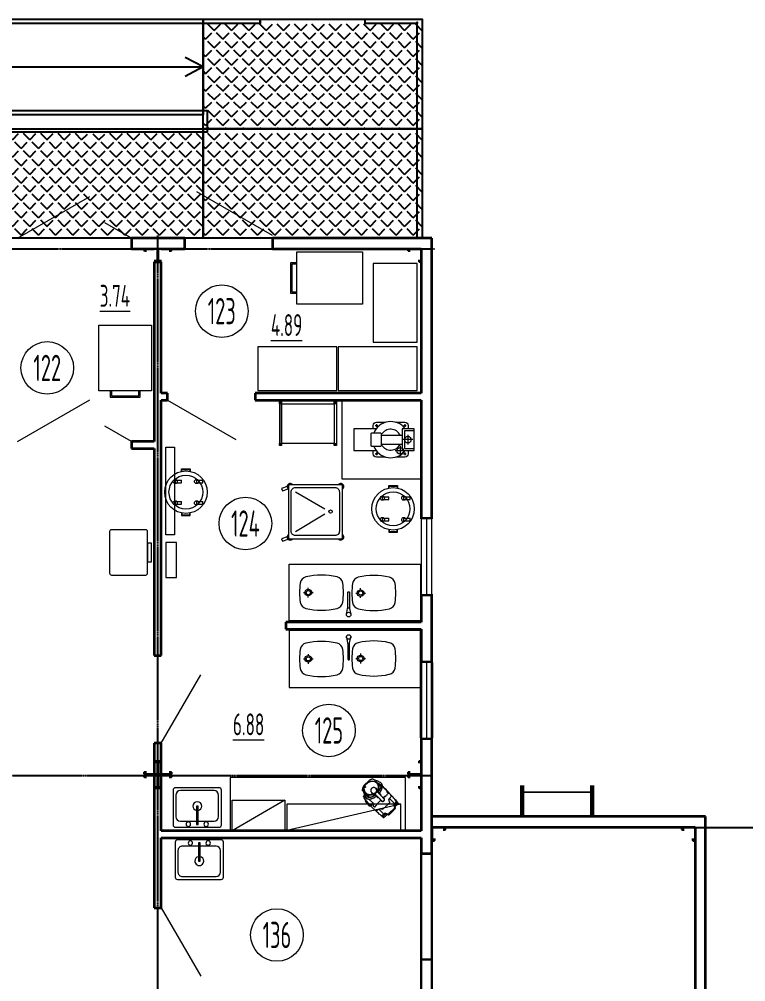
# Model space of a CAD drawing. Header units: millimetres. Extents: x 2162 to 93478, y -2737 to 52379.
# Drawn here: x 52631 to 60920, y 12516 to 23505 of the extents above; entities that cross this region are included whole.
import ezdxf
from ezdxf.enums import TextEntityAlignment as Align

# ---------------------------------------------------------------- set-up
doc = ezdxf.new("R2010")
doc.units = ezdxf.units.MM
doc.linetypes.add('Штрихпунктир 15 х 2 х 2 мм', pattern=[19, 15, -2, 0, -2])
doc.linetypes.add('Штрихпунктирная', pattern=[30, 25, -2.25, 0.5, -2.25])
doc.layers.add('Axes', color=40, linetype='Штрихпунктирная')
for name, color, linetype, lineweight in [('Columns', 5, 'Continuous', 30), ('door', 7, 'Continuous', 18), ('equipment 1', 4, 'Continuous', 9), ('txt', 219, 'Continuous', 20), ('Wall', 5, 'Continuous', 9), ('windows', 4, 'Continuous', 30)]:
    doc.layers.add(name, color=color, linetype=linetype, lineweight=lineweight)
doc.styles.get("Standard").update_dxf_attribs({"font": 'arial.ttf'})
doc.styles.add('стиль1', font='cs_gost2304.shx', dxfattribs={"width": 0.8})

# ---------------------------------------------------------------- blocks, each defined once
blk = doc.blocks.new('d13')
at = {"layer": 'door'}
blk.add_line((500, 75), (-366, 575), dxfattribs=at)
blk = doc.blocks.new('560 x 460mm')
at = {"color": 0}
for p, q in [((57, 505), (57, 105)), ((57, 505), (57, 105)), ((581, 530), (82, 530)), ((581, 530), (82, 530)), ((88, 447), (88, 201)), ((524, 498), (139, 498)), ((575, 201), (575, 447)), ((607, 105), (607, 505)), ((607, 105), (607, 505)), ((341, 321), (322, 321)), ((322, 321), (322, 112)), ((341, 112), (341, 321)), ((139, 150), (322, 150)), ((322, 112), (341, 112)), ((341, 150), (524, 150)), ((82, 80), (581, 80)), ((82, 80), (581, 80))]:
    blk.add_line(p, q, dxfattribs=at)
for centre, radius, start, end in [((82, 505), 25.4, 90, 180), ((82, 505), 25.4, 90, 180), ((139, 447), 50.8, 90, 180), ((524, 447), 50.8, 360, 90), ((581, 505), 25.4, 0, 90), ((581, 505), 25.4, 360, 90), ((332, 321), 50.8, 360, 180), ((332, 321), 50.8, 180, 259.1931), ((332, 321), 50.8, 280.8069, 0), ((139, 201), 50.8, 180, 270), ((230, 115), 25.4, 360, 180), ((230, 115), 25.4, 180, 360), ((433, 115), 25.4, 360, 180), ((433, 115), 25.4, 180, 360), ((524, 201), 50.8, 270, 0), ((82, 105), 25.4, 180, 270), ((82, 105), 25.4, 180, 270), ((581, 105), 25.4, 270, 360), ((581, 105), 25.4, 270, 0)]:
    blk.add_arc(centre, radius, start, end, dxfattribs=at)
blk = doc.blocks.new('d9')
at = {"layer": 'door'}
blk.add_line((-450, 40), (329, 490), dxfattribs=at)
blk = doc.blocks.new('d10')
at = {"layer": 'door'}
blk.add_line((450, 40), (-329, 490), dxfattribs=at)
blk = doc.blocks.new('d3')
at = {"layer": 'door'}
for p, q in [((-650, 75), (173, 550)), ((650, 75), (347, 250))]:
    blk.add_line(p, q, dxfattribs=at)
blk = doc.blocks.new('d2')
at = {"layer": 'door'}
for p, q in [((-650, 40), (173, 515)), ((650, 40), (347, 215))]:
    blk.add_line(p, q, dxfattribs=at)
blk = doc.blocks.new('A$C1AE96526')
h = blk.add_hatch()
h.set_pattern_fill('ANGLE', color=0, scale=20, angle=45)
h.set_pattern_definition([(45, (2500, 1250), (-98.783, 98.783), [101.6, -38.1]), (135, (2500, 1250), (-98.783, -98.783), [101.6, -38.1])])
h.paths.add_polyline_path([(783, 2392), (-1717, 2392), (-1717, 1183), (783, 1183)])
h.paths.add_polyline_path([(-634, 2371), (-312, 2371)], flags=16)
h = blk.add_hatch()
h.set_pattern_fill('ANGLE', color=0, scale=20, angle=45)
h.set_pattern_definition([(45, (-2500, 0), (-98.783, 98.783), [101.6, -38.1]), (135, (-2500, 0), (-98.783, -98.783), [101.6, -38.1])])
h.paths.add_polyline_path([(-4217, 1142), (-6717, 1142), (-6717, -67), (-4217, -67)])
h.paths.add_polyline_path([(-5634, 1142), (-5312, 1142), (-5312, 1121), (-5634, 1121)], flags=16)
h = blk.add_hatch()
h.set_pattern_fill('ANGLE', color=0, scale=20, angle=45)
h.set_pattern_definition([(45, (0, 0), (-98.783, 98.783), [101.6, -38.1]), (135, (0, 0), (-98.783, -98.783), [101.6, -38.1])])
h.paths.add_polyline_path([(-1717, 1142), (-4217, 1142), (-4217, -67), (-1717, -67)])
h.paths.add_polyline_path([(-3134, 1142), (-2812, 1142), (-2812, 1121), (-3134, 1121)], flags=16)
h = blk.add_hatch()
h.set_pattern_fill('ANGLE', color=0, scale=20, angle=45)
h.set_pattern_definition([(45, (2500, 0), (-98.783, 98.783), [101.6, -38.1]), (135, (2500, 0), (-98.783, -98.783), [101.6, -38.1])])
h.paths.add_polyline_path([(783, 1142), (-1717, 1142), (-1717, -67), (783, -67)])
h.paths.add_polyline_path([(-634, 1121), (-312, 1121)], flags=16)
at = {"color": 0}
for points in [[(-9717, 2433), (-1717, 2433), (-1717, 1343), (-9717, 1343)], [(-1717, 2433), (783, 2433), (783, 1183), (-1717, 1183)], [(-6717, 1183), (-7717, 1183), (-7717, 1142), (-6717, 1142)], [(-6717, 1183), (-4217, 1183), (-4217, -67), (-6717, -67)], [(-4217, 1183), (-1717, 1183), (-1717, -67), (-4217, -67)], [(-1717, 1183), (783, 1183), (783, -67), (-1717, -67)]]:
    blk.add_lwpolyline(points, close=True, dxfattribs=at)
for points in [[(-1067, 2433), (-1067, 2384), (-9717, 2384)], [(-9717, 2423), (-9717, 2384), (-9620, 2384)], [(-1067, 2384), (-1067, 2433)], [(783, -67), (725, -67), (725, 2398), (725, 2384), (133, 2384), (133, 2433)], [(-9717, 1888), (-1717, 1888), (-1923, 1997)], [(-9717, 1888), (-1717, 1888), (-1923, 1779)], [(-9717, 1353), (-9717, 1391), (-1673, 1391), (-1673, 1142), (-6665, 1142), (-6665, 1142), (-6717, 1142)], [(-7467, 1183), (-7717, 1183), (-7717, 93), (-7467, 93), (-7467, 1183)], [(-7217, 1183), (-7467, 1183), (-7467, 93), (-7217, 93), (-7217, 1183)], [(-6967, 1183), (-7217, 1183), (-7217, 93), (-6967, 93), (-6967, 1183)], [(-6717, 1183), (-6967, 1183), (-6967, 93), (-6717, 93), (-6717, 1183)], [(-7717, 638), (-6717, 638), (-6923, 747)], [(-7717, 638), (-6717, 638), (-6923, 529)], [(-6681, -67), (-6681, 136), (-7717, 136), (-7717, 93), (-7717, 93)]]:
    blk.add_lwpolyline(points, dxfattribs=at)
for centre in [(-9717, 1888), (-7717, 638)]:
    blk.add_circle(centre, 54.7, dxfattribs=at)
blk.add_text('10%%%', height=175.4, dxfattribs=at).set_placement((-6199, 1947))
blk = doc.blocks.new('kolumn')
at = {"color": 0, "ltscale": 100}
for p, q in [((4, 0), (146, 0)), ((0, -4), (0, -146)), ((146, -25), (125, -25)), ((150, -4), (150, -21)), ((4, -150), (21, -150)), ((25, -146), (25, -125))]:
    blk.add_line(p, q, dxfattribs=at)
for centre, start, end in [((4, -4), 90, 180), ((146, -4), 0, 90), ((146, -21), 270, 0), ((4, -146), 180, 270), ((21, -146), 270, 0)]:
    blk.add_arc(centre, 4, start, end, dxfattribs=at)
blk = doc.blocks.new('*U21')
at = {"color": 0, "lineweight": 15}
for p, q in [((-1.2, 0), (-1.2, 8.8)), ((-0.6, 0), (-0.6, 8.8)), ((0, 8.8), (0, 0))]:
    blk.add_line(p, q, dxfattribs=at)
at = {"ltscale": 100}
for p, q in [((-1.2, 8.8), (0, 8.8)), ((0, 0), (-1.2, 0))]:
    blk.add_line(p, q, dxfattribs=at)
blk = doc.blocks.new('048c')
at = {"color": 0}
for points in [[(-630, 290), (-694, 266), (-683, 238), (-619, 262)], [(-202, 31), (-535, 222)], [(-202, -26), (-535, -228)], [(-630, -285), (-694, -309), (-683, -337), (-619, -313)]]:
    blk.add_lwpolyline(points, dxfattribs=at)
for points in [[(-10, 308), (-605, 308, 0.414214), (-615, 298), (-615, -298, 0.414214), (-605, -308), (-10, -308, 0.414214), (0, -298), (0, 298, 0.414214)], [(-535, 277), (-85, 277, -0.414214), (-35, 227), (-35, 63), (-35, -223, -0.414214), (-85, -273), (-535, -273, -0.414214), (-585, -223), (-585, 227, -0.414214)]]:
    blk.add_lwpolyline(points, format="xyb", close=True, dxfattribs=at)
blk.add_circle((-135, 2), 20, dxfattribs=at)
for centre, start, end in [((-595, 288), 34.8499, 235.1501), ((-19, 288), 303.1557, 145.1501), ((-595, -288), 124.8499, 325.1501), ((-19, -288), 214.8499, 56.8443)]:
    blk.add_arc(centre, 35, start, end, dxfattribs=at)
blk = doc.blocks.new('equip076')
at = {"color": 0}
for points in [[(-436, 125), (-691, 125), (-691, -125), (-436, -125)], [(-447, 162), (-416, 162)], [(-432, 178), (-432, 146)], [(-123, 162), (-92, 162)], [(-108, 178), (-108, 146)], [(-373, 50), (-137, 50)], [(-17, 0), (-130, 0)], [(0, 100), (-112, 100), (-112, -100), (0, -100)], [(-73, 56), (-73, -56)], [(-373, -50), (-137, -50)], [(-162, -70), (-162, -183)], [(-447, -162), (-416, -162)], [(-432, -146), (-432, -178)], [(-105, -127), (-218, -127)], [(-123, -162), (-92, -162)], [(-108, -146), (-108, -178)]]:
    blk.add_lwpolyline(points, dxfattribs=at)
for points in [[(-469, 125), (-469, 162, -0.414214), (-432, 199), (-327, 199)], [(-212, 199), (-108, 199, -0.414214), (-70, 162), (-70, 125)], [(-327, -199), (-432, -199, -0.414214), (-469, -162), (-469, -125)], [(-70, -125), (-70, -162, -0.414214), (-108, -199), (-212, -199)]]:
    blk.add_lwpolyline(points, format="xyb", dxfattribs=at)
blk.add_lwpolyline([(-137, -125), (0, -125), (0, 125), (-137, 125)], close=True, dxfattribs=at)
blk.add_lwpolyline([(-497, 62), (-497, -62, 0.414214), (-485, -75), (-385, -75, 0.414214), (-373, -62), (-373, 62, 0.414214), (-385, 75), (-485, 75, 0.414214)], format="xyb", close=True, dxfattribs=at)
for centre, radius in [((-432, 162), 6.23), ((-108, 162), 6.23), ((-73, 0), 37.5), ((-162, -127), 37.5), ((-432, -162), 6.23), ((-108, -162), 6.23)]:
    blk.add_circle(centre, radius, dxfattribs=at)
for radius, start, end in [(207, 36.9129, 158.8777), (120, 24.5718, 149.0342), (207, 201.1223, 323.0871), (120, 210.9658, 335.4282)]:
    blk.add_arc((-270, 0), radius, start, end, dxfattribs=at)
blk = doc.blocks.new('equip904')
at = {"color": 0}
for p, q in [((-334, 137), (-335, 89)), ((-334, 137), (-317, 137)), ((-333, 138), (-333, 137)), ((-332, 140), (-332, 140)), ((-326, 144), (-327, 144)), ((-317, 137), (-315, 137)), ((-304, 135), (-316, 136)), ((-315, 137), (-314, 137)), ((-315, 136), (-304, 135)), ((-315, 136), (-314, 136)), ((-315, 136), (-315, 136)), ((-314, 137), (-314, 137)), ((-314, 137), (-304, 136)), ((-314, 136), (-314, 136)), ((-313, 137), (-313, 136)), ((-305, 111), (-235, 110)), ((-231, 113), (-224, 116)), ((-197, 149), (-218, 149)), ((-172, 130), (-171, 130)), ((-151, 130), (-171, 130)), ((-171, 130), (-170, 130)), ((-147, 122), (-147, 120)), ((-147, 114), (-147, 120)), ((-147, 114), (-147, 114)), ((-147, 114), (-147, 114)), ((-127, 114), (-147, 114)), ((-144, 136), (-144, 136)), ((-135, 136), (-144, 136)), ((-130, 129), (-130, 129)), ((-126, 112), (-127, 114)), ((-127, 108), (-126, 111)), ((-62, 111), (-126, 111)), ((-122, 163), (-121, 163)), ((-56, 147), (-83, 149)), ((-40, 128), (-40, 123)), ((-20, 128), (-39, 128)), ((20, 104), (-17, 119)), ((-15, 120), (-15, 118)), ((-15, 118), (-15, 118)), ((-3, 134), (-12, 135)), ((-4, 134), (-3, 134)), ((5, 112), (-1, 112)), ((-349, 82), (-350, 81)), ((-349, 82), (-349, 82)), ((-324, 93), (-348, 83)), ((-337, 83), (-311, 93)), ((-240, 90), (-252, 85)), ((-237, 94), (-237, 105)), ((-181, 21), (-189, 21)), ((-185, 25), (-187, 25)), ((-182, 24), (-186, 24)), ((-186, 24), (-186, 21)), ((-182, 21), (-186, 21)), ((-181, 26), (-182, 25)), ((-181, 26), (-182, 25)), ((-182, 24), (-182, 25)), ((-182, 25), (-182, 25)), ((-182, 25), (-182, 24)), ((-176, 24), (-182, 24)), ((-182, 21), (-181, 21)), ((-176, 21), (-182, 21)), ((-182, 21), (-182, 21)), ((-182, 21), (-182, 21)), ((-181, 26), (-181, 26)), ((-181, 26), (-180, 26)), ((-181, 25), (-180, 26)), ((-172, 25), (-181, 25)), ((-181, 25), (-181, 24)), ((-174, 21), (-181, 21)), ((-180, 26), (-173, 26)), ((-175, 24), (-176, 24)), ((-175, 21), (-176, 21)), ((-175, 24), (-175, 24)), ((-158, 24), (-175, 24)), ((-175, 21), (-175, 21)), ((-173, 93), (-169, 91)), ((-172, 25), (-173, 26)), ((-173, 22), (-173, 22)), ((-172, 24), (-172, 25)), ((-171, 21), (-172, 21)), ((-171, 21), (-171, 21)), ((-163, 21), (-171, 21)), ((-169, 24), (-168, 88)), ((-163, 21), (-162, 21)), ((-162, 21), (-151, 21)), ((-156, 22), (-156, 22)), ((-151, 21), (-151, 21)), ((-127, 20), (-151, 21)), ((-127, 107), (-127, 108)), ((-127, 25), (-111, 25)), ((-127, 25), (-127, 22)), ((-111, 22), (-127, 22)), ((-109, 20), (-127, 20)), ((-126, 22), (-108, 22)), ((-126, 22), (-126, 20)), ((-124, 27), (-124, 26)), ((-124, 26), (-118, 26)), ((-124, 26), (-123, 26)), ((-118, 26), (-123, 26)), ((-121, 26), (-122, 25)), ((-122, 22), (-122, 22)), ((-119, 27), (-117, 27)), ((-118, 26), (-110, 26)), ((-110, 26), (-118, 26)), ((-112, 25), (-112, 26)), ((-112, 22), (-112, 22)), ((-111, 25), (-100, 25)), ((-100, 22), (-111, 22)), ((-110, 26), (-110, 27)), ((-110, 26), (-110, 26)), ((-99, 20), (-109, 20)), ((-99, 30), (-108, 26)), ((-108, 20), (-108, 22)), ((-100, 28), (-100, 28)), ((-91, 25), (-100, 25)), ((-91, 22), (-100, 22)), ((-95, 20), (-99, 20)), ((-87, 26), (-57, 40)), ((-86, 23), (-57, 38)), ((-78, 44), (-75, 44)), ((-76, 41), (-76, 43)), ((-75, 44), (-57, 45)), ((-74, 42), (-52, 41)), ((-70, 29), (-73, 29)), ((-47, 34), (-63, 35)), ((10, 89), (-56, 92)), ((-53, 34), (-54, 36)), ((-40, 38), (-53, 38)), ((-40, 41), (-52, 41)), ((-37, 36), (-38, 36)), ((-28, 35), (-36, 36)), ((-29, 35), (-33, 38)), ((-33, 35), (-33, 35)), ((-24, 102), (7, 89)), ((6, 110), (8, 109)), ((6, 109), (6, 110)), ((8, 109), (10, 109)), ((10, 108), (10, 109)), ((59, 89), (20, 105)), ((46, 94), (59, 94)), ((57, 45), (60, 40)), ((61, 94), (59, 94)), ((65, 54), (59, 53)), ((65, 54), (59, 53)), ((59, 53), (59, 53)), ((59, 53), (60, 52)), ((61, 50), (60, 52)), ((60, 49), (61, 50)), ((75, 36), (65, 54)), ((65, 54), (65, 54)), ((66, 40), (65, 41)), ((66, 88), (66, 88)), ((66, 88), (66, 88)), ((66, 84), (66, 88)), ((67, 38), (66, 40)), ((67, 38), (67, 38)), ((67, 38), (74, 36)), ((74, 36), (75, 36)), ((79, 2), (79, 2)), ((85, -29), (86, 30)), ((-352, -29), (-351, -30)), ((-351, -30), (-351, -30)), ((-349, -31), (-326, -41)), ((-312, -42), (-339, -30)), ((-336, -36), (-337, -85)), ((-337, -85), (-320, -85)), ((-336, -85), (-336, -85)), ((-320, -85), (-318, -85)), ((-319, -84), (-307, -84)), ((-318, -85), (-318, -87)), ((-318, -85), (-317, -85)), ((-317, -85), (-307, -85)), ((-317, -85), (-317, -85)), ((-316, -84), (-316, -85)), ((-309, -93), (-314, -92)), ((-224, -61), (-308, -60)), ((-253, -35), (-228, -46)), ((-221, -100), (-200, -100)), ((-182, -12), (-190, -12)), ((-187, -13), (-183, -13)), ((-187, -13), (-187, -16)), ((-187, -16), (-183, -16)), ((-187, -16), (-185, -16)), ((-183, -12), (-183, -13)), ((-182, -13), (-183, -13)), ((-183, -13), (-177, -13)), ((-183, -13), (-183, -13)), ((-183, -16), (-183, -17)), ((-183, -17), (-183, -16)), ((-183, -16), (-177, -16)), ((-183, -17), (-182, -18)), ((-182, -18), (-183, -17)), ((-183, -17), (-173, -17)), ((-174, -12), (-182, -12)), ((-182, -18), (-182, -18)), ((-174, -18), (-182, -18)), ((-177, -13), (-176, -13)), ((-177, -16), (-176, -16)), ((-177, -45), (-177, -45)), ((-177, -45), (-176, -45)), ((-176, -13), (-175, -13)), ((-176, -16), (-175, -16)), ((-175, -16), (-158, -16)), ((-173, -44), (-175, -46)), ((-173, -17), (-174, -18)), ((-173, -14), (-173, -14)), ((-173, -17), (-173, -16)), ((-172, -13), (-172, -13)), ((-172, -13), (-172, -13)), ((-163, -13), (-172, -13)), ((-170, -40), (-169, -16)), ((-152, -13), (-163, -13)), ((-163, -13), (-163, -13)), ((-156, -14), (-156, -14)), ((-152, -13), (-152, -13)), ((-127, -14), (-152, -13)), ((-127, -14), (-109, -14)), ((-127, -16), (-127, -19)), ((-127, -16), (-112, -16)), ((-112, -19), (-127, -19)), ((-126, -14), (-126, -15)), ((-116, -15), (-126, -15)), ((-124, -19), (-111, -19)), ((-111, -20), (-124, -19)), ((-124, -19), (-124, -19)), ((-124, -19), (-124, -20)), ((-122, -15), (-122, -16)), ((-122, -19), (-122, -19)), ((-108, -15), (-116, -15)), ((-113, -19), (-112, -19)), ((-112, -16), (-112, -15)), ((-112, -16), (-100, -16)), ((-101, -19), (-112, -19)), ((-111, -19), (-111, -19)), ((-111, -20), (-111, -19)), ((-111, -20), (-111, -20)), ((-109, -14), (-99, -14)), ((-109, -20), (-100, -24)), ((-108, -15), (-108, -14)), ((-92, -19), (-101, -19)), ((-92, -16), (-100, -16)), ((-100, -22), (-100, -22)), ((-99, -14), (-96, -14)), ((-92, -104), (-68, -102)), ((-58, -32), (-87, -17)), ((-58, -35), (-87, -20)), ((-81, -87), (-80, -87)), ((-76, -38), (-79, -38)), ((-63, -39), (-76, -38)), ((-53, -37), (-75, -36)), ((-74, -24), (-71, -23)), ((-63, -29), (-47, -29)), ((-58, -87), (3, -86)), ((-54, -29), (-55, -31)), ((-53, -34), (-41, -34)), ((-41, -37), (-53, -37)), ((-39, -31), (-38, -31)), ((-37, -31), (-28, -31)), ((-34, -31), (-34, -31)), ((-30, -31), (-34, -34)), ((-29, -31), (-28, -31)), ((5, -86), (-26, -98)), ((-20, -115), (17, -101)), ((18, -101), (57, -87))]:
    blk.add_line(p, q, dxfattribs=at)
at = {"color": 0, "flags": 128}
for points in [[(-332, 141), (-332, 140), (-333, 139), (-333, 138), (-333, 138)], [(-327, 144), (-328, 144), (-330, 143), (-331, 142), (-332, 141)], [(-326, 144), (-284, 146), (-269, 148), (-255, 148), (-240, 149), (-225, 149), (-218, 149)], [(-317, 136), (-318, 126), (-319, 107), (-320, 100)], [(-315, 136), (-316, 136), (-317, 136), (-317, 136), (-317, 136), (-316, 136)], [(-314, 136), (-314, 136), (-315, 136), (-315, 136), (-315, 136), (-315, 136), (-315, 136), (-315, 136)], [(-307, 99), (-307, 101), (-306, 102), (-306, 104), (-306, 105), (-306, 107), (-306, 108), (-306, 109), (-306, 111)], [(-306, 112), (-306, 115), (-305, 119), (-305, 122), (-305, 126), (-304, 129), (-304, 132), (-304, 136), (-303, 139)], [(-305, 111), (-305, 111), (-306, 111), (-306, 111), (-306, 111), (-306, 111), (-306, 112), (-306, 112), (-306, 112)], [(-306, 111), (-306, 111), (-306, 111), (-306, 111), (-306, 111), (-306, 111), (-306, 111), (-306, 111), (-305, 111)], [(-304, 135), (-304, 135), (-304, 135), (-304, 135)], [(-303, 139), (-303, 140), (-303, 141), (-303, 142), (-302, 143), (-301, 144), (-301, 144), (-298, 145), (-294, 146)], [(-237, 105), (-237, 106), (-236, 108), (-235, 110), (-234, 111), (-233, 113), (-231, 113)], [(-224, 116), (-223, 117), (-222, 118), (-222, 120), (-221, 121)], [(-220, 139), (-220, 136), (-220, 134), (-220, 132), (-221, 130), (-221, 127), (-221, 125), (-221, 123), (-221, 121)], [(-220, 139), (-219, 142), (-217, 144), (-215, 146), (-212, 147)], [(-134, 152), (-144, 152), (-154, 151), (-163, 151), (-173, 151), (-183, 150), (-193, 149), (-203, 148), (-212, 147)], [(-172, 130), (-173, 129), (-174, 128), (-174, 127), (-175, 127), (-176, 124), (-176, 121), (-176, 120)], [(-176, 120), (-176, 119), (-176, 118), (-176, 117), (-176, 116), (-175, 114), (-174, 113), (-174, 112), (-173, 112)], [(-173, 117), (-173, 117), (-174, 118), (-174, 119), (-174, 120), (-174, 121), (-174, 122), (-174, 124), (-173, 125), (-172, 125), (-172, 125)], [(-173, 111), (-173, 109), (-173, 107), (-173, 105), (-174, 103), (-174, 101), (-174, 99), (-174, 97), (-174, 95)], [(-172, 125), (-171, 125), (-171, 124), (-170, 123), (-170, 122), (-170, 120), (-171, 119), (-171, 118), (-172, 117), (-173, 117)], [(-173, 111), (-173, 112), (-173, 113), (-173, 113), (-173, 114), (-173, 115), (-173, 116), (-173, 116), (-173, 117)], [(-173, 113), (-173, 113), (-173, 112), (-173, 112), (-173, 111)], [(-172, 125), (-172, 126), (-172, 126), (-172, 127), (-172, 127), (-172, 128), (-172, 128), (-172, 129), (-171, 129)], [(-171, 129), (-171, 130), (-171, 130), (-171, 130), (-171, 130)], [(-147, 122), (-147, 123), (-147, 124), (-148, 126), (-148, 127), (-149, 128), (-150, 129), (-150, 130), (-151, 130), (-151, 130)], [(-147, 120), (-147, 120), (-147, 120), (-147, 120)], [(-147, 120), (-147, 120), (-147, 120)], [(-147, 114), (-147, 114), (-147, 114)], [(-147, 114), (-147, 114), (-147, 114)], [(-135, 136), (-135, 135), (-134, 135), (-133, 135), (-132, 134), (-132, 133), (-131, 133), (-131, 132), (-130, 131)], [(-134, 152), (-133, 152), (-132, 152), (-131, 153), (-131, 155), (-131, 155)], [(-83, 149), (-86, 149), (-97, 150), (-108, 151), (-118, 151), (-134, 152)], [(-131, 155), (-130, 157), (-130, 158), (-129, 160), (-128, 161), (-126, 162), (-125, 163), (-123, 163), (-122, 163)], [(-130, 131), (-130, 131), (-130, 131), (-130, 131)], [(-130, 130), (-130, 130), (-130, 130), (-130, 131)], [(-130, 129), (-130, 129), (-130, 130), (-130, 130)], [(-126, 121), (-126, 121), (-126, 122), (-126, 124), (-127, 126), (-127, 127), (-128, 128), (-129, 129), (-130, 129), (-130, 129)], [(-128, 114), (-127, 115), (-127, 116), (-126, 118), (-126, 119), (-126, 121)], [(-127, 114), (-127, 114), (-127, 114), (-127, 114)], [(-126, 111), (-126, 111), (-126, 112), (-126, 112)], [(-121, 163), (-113, 163), (-105, 163), (-96, 162), (-88, 162), (-80, 161), (-72, 160), (-64, 159), (-56, 158)], [(-17, 119), (-19, 120), (-22, 121), (-26, 121), (-29, 122), (-33, 122), (-37, 122), (-40, 121), (-44, 121), (-47, 119), (-51, 118), (-54, 116), (-57, 114), (-61, 112), (-64, 109), (-67, 106), (-70, 103), (-73, 100), (-76, 96), (-79, 92), (-81, 87), (-84, 83), (-86, 78), (-88, 73), (-90, 68), (-92, 63), (-94, 58), (-95, 52), (-97, 46), (-98, 41), (-99, 35), (-100, 29), (-100, 28)], [(-47, 148), (-47, 150), (-48, 151), (-49, 153), (-50, 154), (-51, 156), (-52, 157), (-54, 158), (-55, 158), (-56, 158)], [(-46, 147), (-47, 148), (-47, 148)], [(-45, 146), (-46, 146), (-46, 147), (-46, 147)], [(-39, 128), (-40, 128), (-41, 128), (-41, 127), (-42, 127), (-43, 125), (-43, 124), (-44, 123), (-44, 121), (-44, 120)], [(-40, 123), (-40, 123), (-41, 123), (-41, 123), (-41, 122), (-42, 122), (-42, 121), (-42, 121)], [(-39, 128), (-39, 128), (-40, 128), (-40, 128), (-40, 128), (-40, 128), (-40, 128)], [(-38, 122), (-39, 122), (-39, 122), (-39, 123), (-40, 123), (-40, 123)], [(-15, 120), (-15, 121), (-16, 123), (-16, 124), (-17, 125), (-17, 126), (-18, 127), (-19, 128), (-20, 128), (-20, 128)], [(-11, 135), (-11, 136), (-12, 138), (-13, 140), (-15, 141), (-16, 142), (-17, 142), (-19, 143), (-19, 143)], [(-15, 118), (-15, 118), (-15, 118), (-15, 118)], [(-10, 134), (-11, 135), (-11, 135)], [(-3, 134), (-2, 134), (-1, 133), (0, 132), (1, 130), (1, 129)], [(1, 129), (1, 129), (1, 129), (1, 129)], [(2, 128), (1, 129), (1, 129)], [(6, 120), (6, 121), (6, 123), (5, 124), (4, 125), (4, 126), (3, 127), (2, 128), (2, 128)], [(2, 128), (2, 128), (2, 128), (2, 128), (2, 128), (2, 128)], [(5, 112), (6, 113), (6, 115), (6, 116), (6, 118), (6, 119), (6, 120)], [(5, 112), (5, 112), (6, 112), (6, 112)], [(6, 110), (6, 110), (6, 111), (6, 112), (6, 112)], [(-352, 77), (-352, 69), (-353, 52), (-353, 36), (-353, 19), (-353, 3), (-353, -14), (-353, -25)], [(-350, 81), (-351, 81), (-351, 80), (-352, 79), (-352, 78), (-352, 77)], [(-348, 83), (-348, 83), (-349, 83), (-349, 82)], [(-342, -25), (-342, -12), (-343, 1), (-343, 13), (-343, 26), (-342, 39), (-342, 52), (-341, 64), (-341, 77)], [(-341, 77), (-341, 78), (-341, 79), (-340, 80), (-340, 80), (-339, 81), (-339, 82), (-338, 82), (-337, 83)], [(-320, 100), (-320, 99), (-320, 97), (-321, 96), (-321, 95), (-322, 94), (-323, 93), (-324, 93)], [(-311, 93), (-310, 94), (-309, 94), (-309, 95), (-308, 96), (-307, 97), (-307, 97), (-307, 98), (-307, 99)], [(-257, 76), (-258, 70), (-258, 64), (-258, 57), (-258, 51), (-258, 44), (-259, 38), (-259, 32), (-259, 25)], [(-259, 25), (-259, 19), (-259, 12), (-259, 6), (-259, 0), (-259, -7), (-259, -13), (-259, -20), (-259, -26)], [(-257, 76), (-257, 79), (-255, 82), (-253, 84), (-252, 85)], [(-240, 90), (-239, 90), (-239, 91), (-238, 91), (-237, 92), (-237, 93), (-237, 94)], [(-186, 22), (-188, 21), (-190, 20), (-192, 19), (-194, 18), (-196, 16), (-197, 14), (-198, 12), (-199, 9), (-199, 7), (-200, 4), (-199, 2), (-199, -1), (-198, -3), (-197, -5), (-196, -7), (-194, -9), (-193, -11), (-191, -12), (-189, -13), (-187, -13)], [(-189, 21), (-191, 20), (-193, 18), (-195, 16), (-196, 14), (-197, 12), (-198, 9), (-199, 7), (-199, 4), (-199, 2), (-198, -1), (-198, -3), (-197, -6), (-195, -8), (-194, -9), (-192, -11), (-190, -12)], [(-185, 25), (-184, 25), (-182, 24)], [(-173, 22), (-173, 23), (-173, 23), (-173, 23), (-174, 24), (-174, 24), (-174, 24), (-174, 24), (-175, 24)], [(-174, 21), (-174, 21), (-174, 21), (-174, 21), (-174, 21), (-174, 21), (-174, 21), (-175, 21)], [(-174, 95), (-174, 95), (-174, 94), (-174, 94)], [(-174, 94), (-174, 94), (-173, 93), (-173, 93)], [(-172, 21), (-172, 21), (-172, 21), (-172, 21), (-172, 21), (-172, 21), (-172, 22), (-172, 22), (-173, 22)], [(-173, 21), (-172, 21), (-172, 21), (-171, 21), (-171, 21)], [(-169, 91), (-169, 90), (-168, 89), (-168, 89)], [(-168, 89), (-168, 89), (-168, 89), (-168, 89)], [(-168, 88), (-168, 88), (-168, 89)], [(-158, 24), (-158, 24), (-157, 24), (-157, 24), (-157, 23), (-157, 23), (-156, 23), (-156, 22), (-156, 22)], [(-156, 22), (-156, 21), (-156, 21), (-156, 21), (-155, 21), (-155, 21), (-155, 21), (-155, 21), (-155, 21)], [(-117, 28), (-117, 28), (-117, 28), (-118, 28), (-118, 28), (-118, 28), (-119, 27), (-119, 27)], [(-119, 27), (-119, 27), (-119, 27)], [(-117, 27), (-117, 27), (-117, 28), (-116, 28), (-116, 28), (-116, 28)], [(-117, 27), (-117, 27), (-117, 27)], [(-108, 26), (-109, 26), (-109, 26), (-110, 26), (-110, 25), (-111, 25), (-111, 25), (-112, 25), (-112, 25)], [(-88, 28), (-90, 27), (-92, 27), (-93, 27), (-95, 27), (-97, 27), (-98, 27), (-99, 27), (-99, 28), (-100, 28)], [(-91, 25), (-91, 25), (-90, 25), (-89, 25), (-89, 25), (-88, 25), (-88, 26), (-87, 26), (-87, 26)], [(-91, 22), (-90, 22), (-90, 22), (-89, 22), (-89, 22), (-88, 22), (-88, 23), (-87, 23), (-86, 23)], [(-88, 28), (-85, 29), (-83, 29), (-81, 30), (-81, 31), (-81, 31)], [(-81, 31), (-81, 34), (-80, 39), (-79, 44), (-77, 49), (-76, 54), (-74, 59), (-73, 64), (-71, 68), (-69, 72), (-67, 76), (-65, 80), (-63, 83), (-60, 87), (-58, 90), (-56, 92), (-53, 95), (-51, 97), (-48, 99), (-46, 100), (-43, 102), (-41, 103), (-38, 103), (-36, 104), (-33, 104), (-31, 104), (-28, 104), (-25, 103), (-24, 102)], [(-75, 44), (-75, 44), (-76, 43), (-76, 43), (-77, 42), (-77, 42)], [(-74, 42), (-74, 42), (-75, 42), (-75, 42), (-76, 42), (-76, 41), (-77, 41), (-77, 41)], [(-75, 12), (-75, 10), (-76, 10), (-77, 9)], [(-75, 12), (-73, 15), (-72, 18), (-70, 21)], [(-70, 29), (-70, 28), (-69, 27), (-69, 26), (-69, 24), (-70, 22), (-70, 21)], [(-38, 36), (-39, 36), (-42, 35), (-45, 35), (-47, 34), (-50, 33), (-53, 31), (-55, 29), (-58, 27), (-60, 25), (-62, 22), (-63, 19), (-65, 16), (-66, 13), (-67, 10), (-67, 6), (-67, 3), (-67, -1), (-67, -4), (-66, -7), (-65, -11), (-64, -14), (-62, -17), (-60, -19), (-58, -22), (-56, -24), (-54, -26), (-51, -28), (-48, -29), (-45, -30), (-43, -31), (-40, -31), (-39, -31)], [(-37, 36), (-38, 36), (-41, 35), (-44, 35), (-47, 34), (-50, 32), (-52, 31), (-55, 29), (-57, 26), (-59, 24), (-61, 21), (-63, 18), (-64, 15), (-65, 12), (-66, 9), (-66, 5), (-66, 2), (-66, -2), (-66, -5), (-65, -8), (-64, -11), (-62, -14), (-61, -17), (-59, -20), (-57, -22), (-54, -25), (-52, -26), (-49, -28), (-47, -29), (-44, -30), (-41, -31), (-38, -31), (-38, -31)], [(-36, 36), (-39, 35), (-42, 35), (-45, 34), (-48, 33), (-50, 32), (-53, 30), (-55, 28), (-57, 26), (-59, 23), (-61, 21), (-63, 18), (-64, 14), (-65, 11), (-66, 8), (-66, 4), (-66, 1), (-66, -2), (-65, -6), (-64, -9), (-63, -12), (-62, -15), (-60, -18), (-58, -21), (-56, -23), (-54, -25), (-51, -27), (-48, -28), (-46, -30), (-43, -30), (-40, -31), (-37, -31)], [(-52, 50), (-53, 48), (-55, 46), (-56, 45), (-57, 45), (-57, 45)], [(-57, 40), (-56, 41), (-56, 41), (-55, 41), (-55, 41), (-54, 41), (-54, 41), (-53, 41), (-52, 41)], [(-57, 38), (-56, 38), (-56, 38), (-55, 38), (-55, 38), (-54, 38), (-54, 38), (-53, 38), (-53, 38)], [(-57, 37), (-56, 37), (-55, 36), (-54, 36)], [(-56, 50), (-53, 55), (-50, 59), (-46, 63), (-43, 67), (-39, 71), (-35, 74), (-31, 77), (-27, 80), (-22, 82), (-18, 84), (-13, 86), (-9, 87), (-4, 88), (1, 89), (6, 89), (11, 89), (16, 89), (20, 88), (25, 87), (30, 86), (34, 84), (39, 82), (43, 79), (47, 77), (51, 74), (55, 70), (59, 66), (62, 63), (66, 58), (69, 54), (71, 49), (74, 45), (76, 40), (78, 35), (80, 29), (81, 24), (82, 18), (83, 13)], [(-52, 50), (-49, 54), (-46, 58), (-42, 62), (-39, 66), (-35, 70), (-31, 73), (-27, 76), (-22, 78), (-18, 80), (-13, 82), (-9, 84), (-4, 85), (1, 85), (6, 86), (10, 86), (15, 85), (20, 85), (25, 84), (30, 82), (34, 80), (39, 78), (43, 76), (47, 73), (51, 70), (55, 66), (58, 63), (62, 59), (65, 54)], [(-33, 38), (-34, 39), (-34, 40), (-35, 40), (-36, 40), (-37, 41), (-38, 41), (-39, 41), (-40, 41)], [(-33, 35), (-34, 36), (-35, 37), (-36, 37), (-37, 38), (-37, 38), (-38, 38), (-39, 38), (-40, 38)], [(-29, -31), (-27, -31), (-24, -30), (-21, -30), (-18, -28), (-16, -27), (-13, -26), (-11, -24), (-9, -22), (-7, -19), (-5, -17), (-4, -14), (-2, -11), (-1, -8), (-1, -5), (0, -2), (0, 2), (0, 5), (0, 8), (-1, 11), (-2, 14), (-3, 17), (-4, 20), (-6, 23), (-8, 25), (-10, 27), (-12, 29), (-15, 31), (-17, 32), (-20, 34), (-23, 34), (-24, 35)], [(-24, 35), (-27, 35), (-28, 35)], [(10, 109), (10, 109), (10, 109), (10, 109), (10, 109), (10, 109)], [(21, 88), (22, 89), (23, 91), (24, 93), (25, 94), (25, 96), (25, 98), (25, 100), (24, 101), (23, 103), (22, 104), (20, 105), (19, 105), (17, 105), (17, 105)], [(20, 104), (21, 103), (22, 102), (23, 101), (23, 100), (24, 98), (24, 96), (24, 95), (23, 93), (22, 91), (21, 90), (20, 88), (20, 88)], [(20, 88), (21, 89), (22, 91), (23, 92), (24, 94), (24, 96), (24, 97), (24, 99), (23, 101), (22, 102), (21, 103), (20, 104)], [(57, 45), (59, 46), (60, 47), (60, 49), (60, 49)], [(86, 30), (86, 33), (85, 37), (85, 41), (85, 45), (84, 50), (83, 54), (82, 58), (81, 61), (79, 65), (78, 69), (76, 72), (74, 75), (72, 78), (70, 81), (67, 83), (65, 85), (62, 87), (60, 88), (59, 89)], [(65, 41), (65, 41), (63, 41), (62, 41), (60, 40)], [(66, 88), (65, 89), (65, 90), (64, 92), (63, 93), (62, 94), (61, 94)], [(66, 88), (65, 90), (65, 92), (63, 93), (62, 94), (61, 94)], [(75, 36), (76, 33), (77, 30), (77, 28), (78, 25), (79, 22), (79, 19), (80, 16), (80, 13)], [(76, -1), (76, 0), (76, 2), (77, 2)], [(77, 2), (78, 5), (79, 7), (80, 9)], [(79, 2), (80, 4), (83, 9)], [(79, -1), (79, -1), (79, 0), (79, 1), (79, 2), (79, 2)], [(80, 9), (80, 11), (80, 12), (80, 13)], [(83, 13), (83, 11), (83, 10), (83, 10)], [(83, 13), (83, 13), (83, 13), (83, 13), (83, 13), (83, 13), (83, 13), (83, 13), (83, 13)], [(83, 9), (83, 9), (83, 10), (83, 10), (83, 10)], [(-353, -25), (-353, -25), (-353, -26), (-353, -27), (-352, -28), (-352, -29)], [(-351, -30), (-350, -30), (-350, -31), (-349, -31)], [(-339, -30), (-340, -30), (-340, -29), (-341, -29), (-341, -28), (-342, -27), (-342, -27), (-342, -26), (-342, -25)], [(-336, -85), (-336, -86), (-336, -87), (-335, -88), (-335, -89)], [(-330, -92), (-331, -92), (-333, -91), (-334, -90), (-335, -89)], [(-316, -93), (-330, -92)], [(-326, -41), (-325, -41), (-324, -42), (-323, -43), (-323, -44), (-322, -46), (-322, -47), (-322, -48)], [(-322, -48), (-321, -58), (-320, -77), (-320, -84)], [(-319, -84), (-320, -84), (-320, -84), (-319, -84), (-318, -84), (-318, -84)], [(-318, -87), (-318, -88), (-318, -89), (-317, -90), (-317, -91), (-316, -91), (-315, -92), (-314, -92)], [(-274, -97), (-276, -97), (-316, -93)], [(-309, -48), (-309, -47), (-309, -46), (-309, -45), (-310, -44), (-310, -43), (-311, -43), (-312, -42), (-312, -42)], [(-311, -93), (-312, -93), (-312, -92)], [(-274, -97), (-284, -96), (-311, -93)], [(-308, -59), (-308, -58), (-308, -56), (-308, -55), (-308, -54), (-308, -52), (-308, -51), (-309, -49), (-309, -48)], [(-308, -60), (-308, -60), (-308, -60), (-308, -60), (-308, -60), (-308, -60), (-308, -59), (-308, -59), (-308, -59)], [(-308, -60), (-308, -64), (-308, -67), (-307, -71), (-307, -74), (-307, -78), (-307, -81), (-307, -84), (-306, -88)], [(-308, -60), (-308, -60), (-308, -60), (-308, -60), (-308, -60), (-308, -60), (-308, -60), (-308, -60), (-308, -60)], [(-307, -84), (-307, -84), (-307, -84), (-307, -84)], [(-306, -88), (-306, -89), (-306, -90), (-306, -91), (-305, -92), (-304, -92), (-304, -93), (-303, -93), (-302, -93)], [(-302, -93), (-287, -95), (-272, -97), (-258, -98), (-243, -99), (-228, -100), (-221, -100)], [(-253, -35), (-256, -33), (-257, -31), (-258, -28), (-259, -26)], [(-225, -50), (-225, -49), (-226, -47), (-227, -46), (-228, -46)], [(-225, -50), (-225, -55), (-224, -60), (-224, -65), (-224, -70), (-224, -75), (-223, -80), (-223, -84), (-223, -89)], [(-216, -98), (-218, -97), (-220, -95), (-222, -92), (-223, -89)], [(-216, -98), (-201, -100), (-186, -102), (-171, -103), (-156, -104), (-141, -104), (-127, -105), (-112, -104), (-97, -104), (-92, -104)], [(-183, -16), (-183, -16), (-186, -16)], [(-171, -43), (-173, -44), (-174, -44), (-176, -45), (-176, -45)], [(-175, -45), (-175, -45), (-175, -46), (-176, -46)], [(-176, -45), (-176, -45), (-176, -45), (-176, -45), (-176, -45)], [(-176, -46), (-176, -46), (-176, -47), (-176, -47)], [(-176, -47), (-176, -52), (-176, -57), (-175, -62), (-175, -67), (-175, -72), (-174, -77), (-174, -81), (-174, -86)], [(-175, -13), (-175, -13), (-175, -13), (-175, -13), (-175, -13), (-174, -13), (-174, -12), (-174, -12)], [(-175, -16), (-175, -16), (-175, -16), (-174, -16), (-174, -16), (-174, -15), (-174, -15), (-173, -15), (-173, -14)], [(-172, -13), (-172, -13), (-172, -13), (-173, -13), (-174, -13)], [(-166, -95), (-169, -94), (-171, -92), (-173, -90), (-174, -86)], [(-173, -14), (-173, -14), (-173, -13), (-173, -13), (-173, -13), (-172, -13), (-172, -13), (-172, -13), (-172, -13)], [(-170, -41), (-170, -42), (-171, -43), (-171, -43)], [(-170, -41), (-170, -41), (-170, -40)], [(-170, -41), (-170, -41), (-170, -41), (-170, -41)], [(-69, -102), (-78, -102), (-93, -102), (-108, -101), (-123, -101), (-138, -99), (-153, -98), (-168, -96)], [(-166, -95), (-152, -97), (-137, -99), (-122, -100), (-107, -101), (-92, -102), (-77, -102), (-69, -102)], [(-156, -14), (-157, -15), (-157, -15), (-157, -15), (-157, -16), (-158, -16), (-158, -16), (-158, -16), (-158, -16)], [(-155, -13), (-155, -13), (-156, -13), (-156, -13), (-156, -13), (-156, -14), (-156, -14), (-156, -14), (-156, -14)], [(-111, -21), (-113, -21), (-115, -21), (-116, -21), (-118, -21), (-119, -21), (-121, -21), (-122, -21)], [(-118, -21), (-117, -21), (-116, -21), (-114, -21), (-113, -21), (-111, -21)], [(-112, -19), (-112, -19), (-112, -19), (-111, -19), (-111, -19), (-110, -19), (-110, -19), (-109, -20), (-109, -20)], [(-69, -101), (-74, -102), (-87, -102), (-100, -101), (-112, -101)], [(-111, -21), (-111, -21), (-111, -21)], [(-100, -22), (-100, -21), (-99, -21), (-98, -21), (-97, -21), (-96, -21), (-94, -21), (-92, -21), (-91, -22), (-89, -22)], [(-100, -22), (-100, -25), (-99, -31), (-98, -37), (-97, -42), (-96, -48), (-95, -53), (-93, -59), (-91, -64), (-89, -69), (-87, -74), (-85, -79), (-83, -83), (-80, -87), (-77, -92), (-75, -95), (-72, -99), (-69, -102), (-65, -105), (-62, -108), (-59, -110), (-55, -112), (-52, -114), (-48, -115), (-45, -116), (-41, -117), (-38, -117), (-34, -118), (-30, -117), (-27, -117), (-23, -116), (-20, -115)], [(-87, -17), (-88, -17), (-88, -17), (-89, -16), (-89, -16), (-90, -16), (-90, -16), (-91, -16), (-92, -16)], [(-87, -20), (-88, -20), (-88, -20), (-89, -19), (-90, -19), (-90, -19), (-91, -19), (-91, -19), (-92, -19)], [(-82, -25), (-82, -25), (-83, -24), (-85, -23), (-87, -22), (-89, -22)], [(-26, -98), (-27, -98), (-30, -99), (-32, -99), (-35, -100), (-38, -99), (-40, -99), (-43, -98), (-46, -97), (-48, -96), (-51, -94), (-53, -92), (-56, -90), (-58, -87), (-60, -84), (-62, -81), (-65, -78), (-67, -75), (-69, -71), (-71, -67), (-72, -63), (-74, -58), (-76, -54), (-77, -49), (-79, -44), (-80, -39), (-81, -33), (-82, -28), (-82, -25)], [(-78, -35), (-78, -36), (-77, -36), (-77, -36), (-76, -36), (-76, -36), (-75, -36), (-75, -36)], [(-78, -36), (-78, -37), (-77, -38), (-77, -38), (-76, -38), (-76, -38)], [(-77, -4), (-76, -4), (-76, -5), (-75, -6)], [(-71, -16), (-72, -13), (-74, -9), (-75, -6)], [(-71, -16), (-70, -17), (-70, -19), (-70, -21), (-70, -22), (-71, -23), (-71, -23)], [(-63, -39), (-63, -40), (-62, -40), (-60, -41), (-59, -43), (-58, -44)], [(79, -1), (78, -7), (78, -12), (77, -18), (75, -23), (74, -29), (72, -34), (70, -39), (68, -44), (65, -48), (62, -53), (59, -57), (55, -61), (52, -65), (48, -68), (44, -72), (40, -75), (36, -77), (31, -80), (27, -81), (22, -83), (17, -84), (12, -85), (8, -86), (3, -86), (-2, -86), (-7, -85), (-12, -85), (-16, -83), (-21, -82), (-26, -80), (-30, -78), (-34, -75), (-39, -72), (-43, -69), (-46, -66), (-50, -62), (-53, -58), (-57, -54), (-59, -49), (-62, -45)], [(-58, -44), (-56, -49), (-53, -53), (-50, -57), (-46, -61), (-43, -64), (-39, -68), (-35, -71), (-31, -73), (-26, -76), (-22, -78), (-17, -79), (-13, -81), (-8, -82), (-4, -82), (1, -82), (6, -82), (11, -82), (15, -81), (20, -80), (24, -79), (29, -77), (33, -75), (38, -72), (42, -69), (46, -66), (49, -63), (53, -59), (56, -56), (59, -51), (62, -47), (65, -43), (67, -38), (69, -33), (71, -28), (73, -23), (74, -17), (75, -12), (75, -7), (76, -1)], [(-55, -31), (-56, -31), (-57, -32), (-58, -32)], [(-53, -34), (-54, -33), (-54, -33), (-55, -33), (-56, -33), (-56, -33), (-57, -33), (-57, -33), (-58, -32)], [(-53, -37), (-54, -36), (-55, -36), (-55, -36), (-56, -36), (-56, -36), (-57, -36), (-57, -36), (-58, -35)], [(-46, -69), (-47, -69), (-47, -68), (-47, -68), (-48, -68), (-48, -67), (-48, -67), (-48, -67), (-48, -67), (-48, -67), (-47, -67), (-47, -67), (-46, -67), (-46, -68), (-46, -68), (-45, -68), (-45, -69), (-46, -69), (-46, -69), (-46, -69)], [(-45, -97), (-45, -97), (-42, -97), (-40, -97), (-37, -97)], [(-41, -34), (-40, -34), (-39, -34), (-38, -33), (-38, -33), (-37, -33), (-36, -32), (-35, -32), (-34, -31)], [(-41, -37), (-40, -37), (-39, -36), (-38, -36), (-37, -36), (-36, -36), (-35, -35), (-34, -34), (-34, -34)], [(-33, -90), (-33, -91), (-33, -93), (-34, -94), (-35, -95), (-36, -96), (-37, -97)], [(-33, -90), (-34, -87), (-34, -86)], [(18, -84), (19, -85), (20, -86), (21, -88), (22, -89), (22, -91), (23, -93), (23, -95), (22, -97), (21, -98), (20, -100), (19, -101), (18, -101), (16, -102), (15, -102), (14, -102)], [(17, -84), (17, -85), (18, -86), (20, -87), (20, -89), (21, -91), (21, -92)], [(17, -84), (17, -84), (18, -86), (20, -87), (21, -88), (21, -90), (22, -92), (22, -94), (22, -95), (21, -97), (20, -98), (19, -99), (18, -100), (17, -101)], [(21, -92), (21, -94), (21, -96), (21, -97), (20, -99), (19, -100), (17, -101), (17, -101)], [(57, -87), (58, -86), (61, -85), (63, -83), (66, -81), (68, -79), (70, -76), (72, -73), (74, -70), (76, -67), (78, -63), (79, -60), (81, -56), (82, -52), (83, -48), (83, -44), (84, -40), (84, -35), (85, -31), (85, -29)], [(79, -1), (79, -1), (79, -1), (79, -1)]]:
    blk.add_lwpolyline(points, dxfattribs=at)
at = {"color": 0}
blk.add_lwpolyline([(-56, 147), (-38, 145), (-19, 143)], dxfattribs=at)
for centre, radius, start, end in [((-123, 27), 0.5, 100.3543, 179.2668), ((-117, -5), 33, 90.6854, 100.3543), ((-117, -5), 33, 78.1793, 87.8482), ((-111, 27), 0.5, 359.2668, 78.1793), ((-117, 12), 33, 258.1793, 261.5874), ((-124, -20), 0.5, 179.2668, 258.1793), ((-117, 12), 33, 276.9462, 280.3543), ((-111, -20), 0.5, 280.3543, 359.2668)]:
    blk.add_arc(centre, radius, start, end, dxfattribs=at)
blk = doc.blocks.new('equip0548')
at = {"color": 0}
for p, q in [((-50, 266), (50, 266)), ((-50, 237), (-50, 266)), ((-45, 258), (45, 258)), ((-45, 238), (-45, 258)), ((45, 258), (45, 238)), ((50, 266), (50, 237)), ((-124, 138), (-49, 138)), ((-124, 138), (-124, 106)), ((-49, 106), (-49, 138)), ((120, 138), (120, 106)), ((120, 138), (195, 138)), ((195, 106), (195, 138)), ((-124, 106), (-49, 106)), ((120, 106), (195, 106)), ((-124, -106), (-124, -138)), ((-124, -106), (-49, -106)), ((-49, -138), (-49, -106)), ((120, -106), (120, -138)), ((120, -106), (195, -106)), ((195, -138), (195, -106)), ((-124, -138), (-49, -138)), ((120, -138), (195, -138)), ((-50, -237), (-50, -266)), ((-50, -266), (50, -266)), ((-45, -238), (-45, -258)), ((-45, -258), (45, -258)), ((45, -258), (45, -238)), ((50, -266), (50, -237))]:
    blk.add_line(p, q, dxfattribs=at)
for centre, radius in [((0, 0), 242), ((0, 0), 193), ((-122, 122), 24), ((122, 122), 24), ((-122, -122), 24), ((122, -122), 24)]:
    blk.add_circle(centre, radius, dxfattribs=at)
blk = doc.blocks.new('equip 0488')
at = {"color": 0}
for p, q in [((-625, 225), (-625, -225)), ((-625, 225), (-25, 225)), ((-625, -225), (-625, 225)), ((-25, 225), (-25, -225)), ((-25, 225), (-25, -225)), ((-25, -225), (-625, -225))]:
    blk.add_line(p, q, dxfattribs=at)
for points in [[(-650, 250), (-625, 250), (-625, 225), (-650, 225)], [(-25, 250), (0, 250), (0, 225), (-25, 225)], [(-650, -225), (-625, -225), (-625, -250), (-650, -250)], [(-25, -225), (0, -225), (0, -250), (-25, -250)]]:
    blk.add_lwpolyline(points, close=True, dxfattribs=at)
for points in [[(-650, 237.5), (-625, 237.5)], [(-650, 225), (-650, -225)], [(-637.5, 225), (-637.5, 250)], [(-625, 225), (-625, -225)], [(-25, 237.5), (0, 237.5)], [(-25, 225), (-25, -225)], [(-12.5, 225), (-12.5, 250)], [(0, 225), (0, -225)], [(-650, -237.5), (-625, -237.5)], [(-637.5, -250), (-637.5, -225)], [(-25, -237.5), (0, -237.5)], [(-12.5, -250), (-12.5, -225)]]:
    blk.add_lwpolyline(points, dxfattribs=at)
for centre in [(-637.5, 237.5), (-12.5, 237.5), (-637.5, -237.5), (-12.5, -237.5)]:
    blk.add_circle(centre, 5, dxfattribs=at)

msp = doc.modelspace()

# ---------------------------------------------------------------- linework, layer by layer
at = {"layer": 'Axes', "linetype": 'Штрихпунктир 15 х 2 х 2 мм'}
for p, q in [((54212.1, -1937.4), (54212.1, 21035.1)), ((32067.1, 20885.1), (57367.1, 20885.1)), ((3469.3, 14870.1), (57337.1, 14870.1)), ((57346.1, 14275.8), (62363.9, 14275.8))]:
    msp.add_line(p, q, dxfattribs=at)
at = {"layer": 'equipment 1'}
for p, q in [((55660.2, 14588.2), (55060.2, 14238.2)), ((56983.7, 14544.1), (55683.7, 14244.1))]:
    msp.add_line(p, q, dxfattribs=at)
for points in [[(56546.6, 20850.4), (56546.6, 20250.4), (55796.6, 20250.4), (55796.6, 20850.4)], [(57169.2, 19817.5), (57169.2, 20717.5), (56669.2, 20717.5), (56669.2, 19817.5)], [(53539.7, 20011.1), (54139.7, 20011.1), (54139.7, 19261.1), (53539.7, 19261.1)], [(55353.2, 19266.5), (56253.2, 19266.5), (56253.2, 19766.5), (55353.2, 19766.5)], [(56269.2, 19266.5), (57169.2, 19266.5), (57169.2, 19766.5), (56269.2, 19766.5)], [(56317.1, 19155.2), (57217.1, 19155.2), (57217.1, 18255.2), (56317.1, 18255.2)], [(54402.7, 17617.7), (54302.7, 17617.7), (54302.7, 18617.7), (54402.7, 18617.7)], [(54095.6, 17524.1), (54095.6, 17311.8), (54141.8, 17311.8), (54141.8, 17524.1)], [(54303.7, 17530.1), (54303.7, 17130.1), (54423.7, 17130.1), (54423.7, 17530.1)], [(55709, 16635.4), (55709, 17285.4), (57209, 17285.4), (57209, 16635.4)], [(55709, 16524.9), (55709, 15874.9), (57209, 15874.9), (57209, 16524.9)], [(55039, 14849.4), (55039, 14249.4), (57039, 14249.4), (57039, 14849.4)], [(55660.2, 14238.2), (55060.2, 14238.2), (55060.2, 14588.2), (55660.2, 14588.2)], [(55683.7, 14244.1), (56983.7, 14244.1), (56983.7, 14544.1), (55683.7, 14544.1)]]:
    msp.add_lwpolyline(points, close=True, dxfattribs=at)
for points in [[(55796.6, 20722.9), (55726.6, 20722.9), (55726.6, 20377.9), (55796.6, 20377.9)], [(55796.6, 20707.9), (55741.6, 20707.9), (55741.6, 20392.9), (55796.6, 20392.9)], [(53667.2, 19261.1), (53667.2, 19191.1), (54012.2, 19191.1), (54012.2, 19261.1)], [(53682.2, 19261.1), (53682.2, 19206.1), (53997.2, 19206.1), (53997.2, 19261.1)], [(55872.9, 16958.6), (55891.6, 16958.6)], [(55929.1, 16996.1), (55929.1, 17014.9)], [(55966.6, 16958.6), (55985.4, 16958.6)], [(56469.9, 16953.8), (56488.6, 16953.8)], [(56526.1, 16991.3), (56526.1, 17010)], [(56563.6, 16953.8), (56582.4, 16953.8)], [(55929.1, 16902.4), (55929.1, 16921.1)], [(56526.1, 16897.5), (56526.1, 16916.3)], [(55872.9, 16201.7), (55891.6, 16201.7)], [(55929.1, 16257.9), (55929.1, 16239.2)], [(55929.1, 16164.2), (55929.1, 16145.4)], [(55966.6, 16201.7), (55985.4, 16201.7)], [(56469.9, 16206.5), (56488.6, 16206.5)], [(56526.1, 16262.8), (56526.1, 16244)], [(56526.1, 16169), (56526.1, 16150.3)], [(56563.6, 16206.5), (56582.4, 16206.5)]]:
    msp.add_lwpolyline(points, dxfattribs=at)
msp.add_lwpolyline([(54090.6, 17660.4), (54090.6, 17175.4, -0.4142136), (54070.6, 17155.4), (53685.6, 17155.4, -0.4142136), (53665.6, 17175.4), (53665.6, 17660.4, -0.4142136), (53685.6, 17680.4), (54070.6, 17680.4, -0.4142136)], format="xyb", close=True, dxfattribs=at)
for points in [[(56379, 16781), (56379, 16959.1, -0.4142136), (56389, 16969.1), (56390, 16969.1, -0.4142136), (56399, 16960.1), (56399, 16781)], [(56363.1, 16707.7), (56377.4, 16777.2, -0.3558439), (56387.2, 16785.2), (56390.9, 16785.2, -0.3554422), (56400.7, 16777.2), (56415.1, 16707.7)], [(56363.1, 16452.6), (56377.4, 16383.1, 0.3558439), (56387.2, 16375.1), (56390.9, 16375.1, 0.3554422), (56400.7, 16383.1), (56415.1, 16452.6)], [(56379, 16379.3), (56379, 16201.2, 0.4142136), (56389, 16191.2), (56390, 16191.2, 0.4142136), (56399, 16200.2), (56399, 16379.3)]]:
    msp.add_lwpolyline(points, format="xyb", dxfattribs=at)
for centre, radius in [((55929.1, 16958.6), 37.5), ((55929.1, 16958.6), 23.5), ((56526.1, 16953.8), 37.5), ((56526.1, 16953.8), 23.5), ((56389.1, 16707.7), 26), ((56389.1, 16452.6), 26), ((55929.1, 16201.7), 37.5), ((55929.1, 16201.7), 23.5), ((56526.1, 16206.5), 37.5), ((56526.1, 16206.5), 23.5)]:
    msp.add_circle(centre, radius, dxfattribs=at)
for centre, radius, start, end in [((56079.1, 16363), 795.6, 77.12585, 102.87415), ((56676.1, 16358.2), 795.6, 77.12585, 102.87415), ((56629.1, 16958.6), 800, 172.19278, 187.80722), ((55920.7, 17055.7), 85, 102.83824, 172.19278), ((56237.5, 17055.7), 85, 7.80722, 77.16176), ((55529.1, 16958.6), 800, 352.19278, 7.80722), ((57226.1, 16953.8), 800, 172.19278, 187.80722), ((56517.7, 17050.9), 85, 102.83824, 172.19278), ((56834.5, 17050.9), 85, 7.80722, 77.16176), ((56126.1, 16953.8), 800, 352.19278, 7.80722), ((55920.7, 16861.5), 85, 187.80722, 257.16176), ((56237.5, 16861.5), 85, 282.83824, 352.19278), ((56517.7, 16856.7), 85, 187.80722, 257.16176), ((56834.5, 16856.7), 85, 282.83824, 352.19278), ((56079.1, 17554.2), 795.6, 257.12585, 282.87415), ((56676.1, 17549.3), 795.6, 257.12585, 282.87415), ((55920.7, 16298.8), 85, 102.83824, 172.19278), ((56079.1, 15606.1), 795.6, 77.12585, 102.87415), ((56237.5, 16298.8), 85, 7.80722, 77.16176), ((56517.7, 16303.6), 85, 102.83824, 172.19278), ((56676.1, 15611), 795.6, 77.12585, 102.87415), ((56834.5, 16303.6), 85, 7.80722, 77.16176), ((56629.1, 16201.7), 800, 172.19278, 187.80722), ((55529.1, 16201.7), 800, 352.19278, 7.80722), ((57226.1, 16206.5), 800, 172.19278, 187.80722), ((56126.1, 16206.5), 800, 352.19278, 7.80722), ((55920.7, 16104.6), 85, 187.80722, 257.16176), ((56237.5, 16104.6), 85, 282.83824, 352.19278), ((56517.7, 16109.4), 85, 187.80722, 257.16176), ((56834.5, 16109.4), 85, 282.83824, 352.19278), ((56079.1, 16797.3), 795.6, 257.12585, 282.87415), ((56676.1, 16802.1), 795.6, 257.12585, 282.87415)]:
    msp.add_arc(centre, radius, start, end, dxfattribs=at)
at = {"layer": 'txt'}
for centre in [(54941.7, 20172.5), (52950.6, 19524.3), (55211.5, 17748.1), (56164.5, 15385.3), (55570.9, 13050.1)]:
    msp.add_circle(centre, 300, dxfattribs=at)
at = {"layer": 'Wall', "lineweight": 35}
for p, q in [((54522.1, 21005.1), (53912, 21005.1)), ((53912, 21005.1), (53912, 20885.1)), ((54522.1, 20885.1), (54522.1, 21005.1)), ((57337.1, 21005.1), (55522.1, 21005.1)), ((55522.1, 21005.1), (55522.1, 20885.1)), ((57337.1, 17800.1), (57337.1, 21005.1)), ((53912, 20885.1), (54172.1, 20885.1)), ((54252.1, 20885.1), (54522.1, 20885.1)), ((55522.1, 20885.1), (57217.1, 20885.1)), ((57217.1, 20885.1), (57217.1, 19235.2)), ((54172.1, 20735.1), (54172.1, 18685.1)), ((54172.1, 20735.1), (54252.1, 20735.1)), ((54252.1, 19235.2), (54252.1, 20735.1)), ((54322.1, 19235.2), (54252.1, 19235.2)), ((54322.1, 19155.2), (54322.1, 19235.2)), ((57217.1, 19235.2), (55322.1, 19235.2)), ((55322.1, 19235.2), (55322.1, 19155.2)), ((54252.1, 16240.1), (54252.1, 19155.2)), ((54252.1, 19155.2), (54322.1, 19155.2)), ((55322.1, 19155.2), (56057.1, 19155.2)), ((56057.1, 19155.2), (57217.1, 19155.2)), ((57217.1, 19155.2), (57217.1, 17800.1)), ((54172.1, 18685.1), (53912, 18685.1)), ((53912, 18685.1), (53912, 18605.1)), ((53912, 18605.1), (54172.1, 18605.1)), ((54172.1, 18605.1), (54172.1, 16240.1)), ((57217.1, 16940.1), (57217.1, 16620.1)), ((57337.1, 16160.2), (57337.1, 16940.1)), ((57217.1, 16620.1), (55672.7, 16620.1)), ((55672.7, 16620.1), (55672.7, 16540.1)), ((55672.7, 16540.1), (57217.1, 16540.1)), ((57217.1, 16540.1), (57217.1, 16160.2)), ((54172.1, 16240.1), (54252.1, 16240.1)), ((57217.1, 15300.2), (57217.1, 16160.2)), ((57337.1, 16160.2), (57337.1, 15300.2)), ((57217.1, 15300.2), (57217.1, 14240.1)), ((57337.1, 13980.1), (57337.1, 15300.2)), ((54172.1, 15240.1), (54172.1, 13360.1)), ((54252.1, 15240.1), (54172.1, 15240.1)), ((54252.1, 14240.1), (54252.1, 15240.1)), ((60462.1, 14400.8), (57337.1, 14400.8)), ((60462.1, 8150.8), (60462.1, 14400.8)), ((57217.1, 14240.1), (54252.1, 14240.1)), ((60342.1, 14275.8), (57337.1, 14275.8)), ((60342.1, 14280.8), (60342.1, 8270.8)), ((54252.1, 13360.1), (54252.1, 14160.1)), ((54252.1, 14160.1), (57217.1, 14160.1)), ((57217.1, 14160.1), (57217.1, 13980.1)), ((57217.1, 13980.1), (57337.1, 13980.1)), ((54172.1, 13360.1), (54252.1, 13360.1))]:
    msp.add_line(p, q, dxfattribs=at)
at = {"layer": 'Wall', "lineweight": 5, "elevation": 0}
for points, const_width in [([(58368.3, 14400.8), (58368.3, 14760.1)], 50), ([(59168.3, 14400.8), (59168.3, 14760.1)], 50), ([(58368.3, 14679.7), (59168.3, 14679.7)], 20)]:
    msp.add_lwpolyline(points, dxfattribs=dict(at, const_width=const_width))
at = {"layer": 'windows'}
for points in [[(57337.1, 13980.1), (57217.1, 13980.1), (57217.1, 12770.1), (57337.1, 12770.1)], [(57337.1, 12770.1), (57217.1, 12770.1), (57217.1, 11382.1), (57337.1, 11382.1)]]:
    msp.add_lwpolyline(points, close=True, dxfattribs=at)

# ---------------------------------------------------------------- block references
at = {"color": 0}
msp.add_blockref('A$C1AE96526', (56446.3, 21072.4), dxfattribs=at)
at = {"layer": 'Columns', "xscale": -1}
for p in [(54207.1, 20885.1), (57217.1, 20885.1), (54207.5, 14875.1), (57217.1, 14875.1), (60342.1, 14275.8)]:
    msp.add_blockref('kolumn', p, dxfattribs=at)
at = {"layer": 'Columns'}
for p in [(54217.1, 20885.1), (54217.5, 14875.1), (57342.1, 14275.8)]:
    msp.add_blockref('kolumn', p, dxfattribs=at)
at = {"layer": 'Columns', "rotation": 180}
for p in [(54207.5, 14885.1), (57217.1, 14885.1)]:
    msp.add_blockref('kolumn', p, dxfattribs=at)
at = {"layer": 'Columns', "xscale": -1, "rotation": 180}
msp.add_blockref('kolumn', (54217.5, 14885.1), dxfattribs=at)
at = {"layer": 'door'}
for name, p in [('d3', (53262, 20930.1)), ('d13', (55022.1, 20960.1)), ('d2', (53262, 18645.1))]:
    msp.add_blockref(name, p, dxfattribs=at)
for name, p, rotation in [('d10', (54772.1, 19195.2), 180), ('d10', (54212.1, 15690.1), 269.9999999999999), ('d9', (54212.1, 12910.1), 269.9999999999999)]:
    msp.add_blockref(name, p, dxfattribs=dict(at, rotation=rotation))
at = {"layer": 'equipment 1'}
for name, p in [('equip 0488', (56248.9, 18888.1)), ('equip076', (57137.9, 18705.2)), ('equip0548', (54532.5, 18105.6)), ('048c', (56318, 17882.1)), ('equip0548', (56896.1, 17915.4)), ('560 x 460mm', (54330.4, 14200.1))]:
    msp.add_blockref(name, p, dxfattribs=at)
for name, p, rotation in [('equip904', (56653.4, 14724.6), 134.9999999999998), ('560 x 460mm', (55016.8, 14214.8), 180)]:
    msp.add_blockref(name, p, dxfattribs=dict(at, rotation=rotation))
at = {"layer": 'windows', "xscale": -100, "yscale": 100, "zscale": 100, "rotation": 180}
for p in [(57337.1, 17810.1), (57337.1, 16170.2)]:
    msp.add_blockref('*U21', p, dxfattribs=at)

# ---------------------------------------------------------------- texts
at = {"layer": 'txt', "ltscale": 100, "style": 'стиль1', "width": 0.7}
for s, p in [('%%U3.74', (53722.5, 20347.1)), ('%%U4.89', (55681, 20013.6)), ('%%U6.88', (55247.9, 15454.7))]:
    msp.add_text(s, height=250, dxfattribs=at).set_placement(p, align=Align.MIDDLE_CENTER)
at = {"layer": 'txt', "style": 'стиль1', "width": 0.7}
for s, p in [('123', (54941.7, 20172.5)), ('122', (52950.6, 19524.3)), ('124', (55211.5, 17748.1)), ('125', (56164.5, 15385.3)), ('136', (55570.9, 13050.1))]:
    msp.add_text(s, height=300, dxfattribs=at).set_placement(p, align=Align.MIDDLE_CENTER)

doc.saveas('drawing.dxf')
